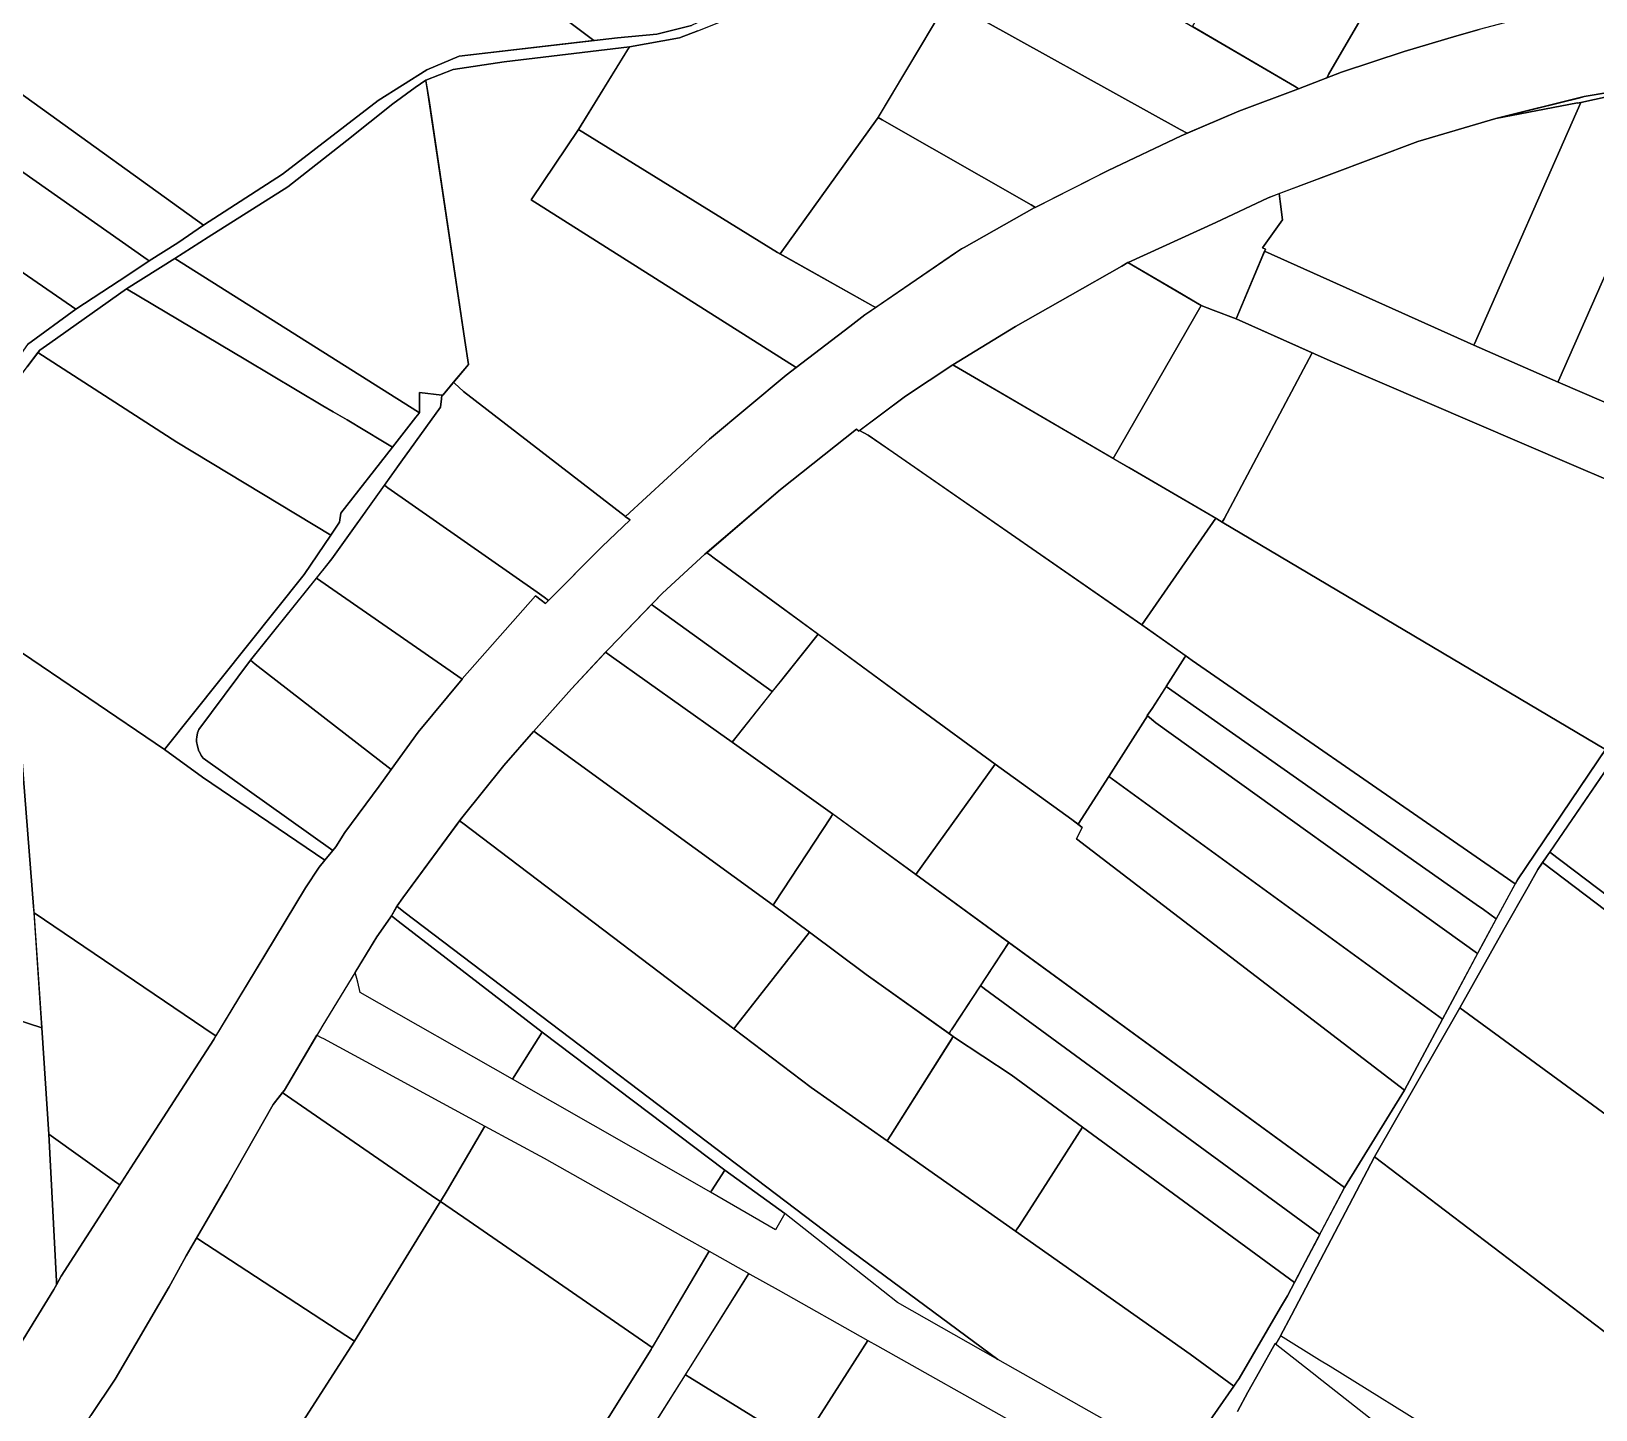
# Model space of a CAD drawing. Header units: metres. Extents: x 3 to 1005126, y 39 to 4383651.
# Drawn here: x 490361.7 to 490744.4, y 4371858.5 to 4372195.6 of the extents above; entities that cross this region are included whole.
import ezdxf

# ---------------------------------------------------------------- set-up
doc = ezdxf.new("R2010")
doc.units = ezdxf.units.M
doc.header["$MEASUREMENT"] = 0
doc.layers.add('TM_Llucmajor', color=7, linetype='Continuous')

msp = doc.modelspace()

# ---------------------------------------------------------------- linework, layer by layer
at = {"layer": 'TM_Llucmajor', "linetype": 'Continuous', "flags": 128}
for points in [[(490274.23, 4372245.65), (490276.61, 4372255.26), (490328.6, 4372319.4), (490331.07, 4372317.59), (490436.55, 4372240.5), (490499.3, 4372193.31), (490466.34, 4372189.53), (490458.5, 4372186.2), (490446.57, 4372178.64), (490423.12, 4372160.67), (490403.85, 4372148.16), (490273.38, 4372242.2), (490274.23, 4372245.65)], [(490678.98, 4372184.96), (490678.57, 4372184.2), (490671.68, 4372181.55), (490670.85, 4372182.07), (490670.67, 4372182.18), (490647.31, 4372195.85), (490645.75, 4372196.76), (490684.81, 4372264.98), (490686.02, 4372263.74), (490689.02, 4372260.65), (490710.17, 4372238.52), (490678.99, 4372184.99), (490678.98, 4372184.96)], [(490438.69, 4372244.49), (490445.19, 4372254.61), (490446.71, 4372253.56), (490490.88, 4372222.91), (490493.03, 4372221.29), (490493.09, 4372221.37), (490525.62, 4372198.15), (490524.59, 4372197.66), (490523.18, 4372196.99), (490514.69, 4372194.87), (490505.1, 4372193.97), (490500.88, 4372193.49), (490499.3, 4372193.31), (490437.13, 4372240.08), (490436.27, 4372240.71), (490438.69, 4372244.49)], [(490273.38, 4372242.2), (490403.85, 4372148.16), (490397.52, 4372143.89), (490390.51, 4372139.48), (490390.06, 4372139.8), (490269.08, 4372224.82), (490273.38, 4372242.2)], [(490568.64, 4372174.15), (490544.88, 4372141.19), (490544.27, 4372141.53), (490495.54, 4372171.57), (490508.04, 4372191.77), (490520.26, 4372193.99), (490524.78, 4372195.73), (490530.33, 4372197.87), (490543.07, 4372207.84), (490554.37, 4372223.45), (490561.12, 4372236.3), (490563.84, 4372242.06), (490563.99, 4372242.5), (490564.64, 4372241.86), (490564.62, 4372241.8), (490576.78, 4372229.51), (490590.78, 4372215.36), (490592.32, 4372213.88), (490568.64, 4372174.15)], [(490678.98, 4372184.96), (490678.99, 4372184.99), (490710.17, 4372238.52), (490711.68, 4372236.93), (490738.81, 4372206.82), (490740.2, 4372205.28), (490740.25, 4372205.13), (490740.56, 4372204.19), (490740.66, 4372203.68), (490740.72, 4372203.05), (490740.69, 4372201.9), (490740.66, 4372201.68), (490740.65, 4372201.64), (490739.35, 4372201.29), (490735.19, 4372200.67), (490731.02, 4372200.05), (490715.86, 4372196.05), (490710.44, 4372194.46), (490697.52, 4372190.67), (490682.19, 4372185.59), (490678.57, 4372184.2), (490678.98, 4372184.96)], [(490372.59, 4372127.62), (490336.22, 4372152.63), (490333.84, 4372154.46), (490265.19, 4372207.07), (490269.08, 4372224.82), (490390.06, 4372139.8), (490390.51, 4372139.48), (490385.34, 4372135.97), (490372.59, 4372127.62)], [(490671.68, 4372181.55), (490657.09, 4372176.07), (490644.48, 4372170.64), (490642.76, 4372171.57), (490586.59, 4372202.68), (490585.88, 4372203.07), (490592.32, 4372213.88), (490598.78, 4372224.25), (490599.1, 4372224.06), (490601.96, 4372222.39), (490670.67, 4372182.18), (490670.85, 4372182.07), (490671.68, 4372181.55)], [(490333.42, 4372075.47), (490298.94, 4372108.11), (490298.34, 4372108.7), (490253.51, 4372152.49), (490255.89, 4372163.26), (490265.19, 4372207.07), (490333.84, 4372154.46), (490336.22, 4372152.63), (490372.59, 4372127.62), (490360.81, 4372119.01), (490353.33, 4372108.55), (490342.75, 4372094.82), (490339.38, 4372089.43), (490336.29, 4372083.18), (490333.42, 4372075.47)], [(490642.76, 4372171.57), (490644.48, 4372170.64), (490642.96, 4372169.99), (490625.12, 4372161.53), (490607.37, 4372152.54), (490606.29, 4372153.18), (490569.86, 4372173.95), (490568.86, 4372174.52), (490585.88, 4372203.07), (490586.59, 4372202.68), (490642.76, 4372171.57)], [(490507.09, 4372076.91), (490467.47, 4372107.53), (490465.19, 4372109.58), (490465, 4372109.76), (490468.64, 4372114.14), (490467.77, 4372119.97), (490458.64, 4372181.1), (490458.22, 4372183.63), (490464.88, 4372186.27), (490477.4, 4372188.12), (490508.04, 4372191.77), (490507.58, 4372191.02), (490495.54, 4372171.57), (490484.02, 4372154.38), (490548.79, 4372113.34), (490546.36, 4372111.47), (490527.62, 4372095.85), (490507.09, 4372076.91)], [(490456.64, 4372106.18), (490456.64, 4372102.3), (490456.4, 4372102.48), (490396.79, 4372140.06), (490404.98, 4372145.22), (490424.49, 4372157.52), (490438.87, 4372168.92), (490450.18, 4372177.89), (490455.63, 4372181.83), (490458.22, 4372183.63), (490458.25, 4372183.43), (490458.64, 4372181.1), (490459, 4372178.7), (490467.77, 4372119.97), (490468.64, 4372114.14), (490462.34, 4372106.57), (490462.1, 4372106.6), (490456.64, 4372107.22), (490456.64, 4372106.18)], [(490757.03, 4372181.24), (490758.45, 4372180.73), (490763.24, 4372178.53), (490763.77, 4372178.28), (490764.7, 4372177.86), (490765.09, 4372177.68), (490764.98, 4372177.44), (490763.24, 4372173.47), (490735.29, 4372110.09), (490735.16, 4372109.79), (490714.57, 4372118.86), (490714.71, 4372119.18), (490740.7, 4372178.22), (490750.73, 4372180.39), (490757.03, 4372181.24)], [(490587.8, 4372141.4), (490568.25, 4372128.06), (490567.64, 4372128.35), (490544.88, 4372141.19), (490568.64, 4372174.15), (490568.86, 4372174.52), (490569.86, 4372173.95), (490606.29, 4372153.18), (490607.37, 4372152.54), (490607.04, 4372152.38), (490589.89, 4372142.75), (490589.28, 4372142.41), (490587.8, 4372141.4)], [(490740.7, 4372178.22), (490714.71, 4372119.18), (490714.57, 4372118.86), (490663.39, 4372141.83), (490663.58, 4372142.28), (490662.86, 4372142.6), (490667.75, 4372149.45), (490667.19, 4372153.94), (490666.95, 4372155.89), (490679.18, 4372160.53), (490700.84, 4372168.62), (490719.97, 4372174.24), (490739.95, 4372178.08), (490739.94, 4372178.05), (490740.7, 4372178.22)], [(490735.29, 4372110.09), (490763.24, 4372173.47), (490764.98, 4372177.44), (490765.09, 4372177.68), (490770.25, 4372171.7), (490772.06, 4372168.79), (490773.4, 4372165.77), (490773.59, 4372163.15), (490773.53, 4372162.33), (490772.69, 4372152.34), (490772.69, 4372152.07), (490770.54, 4372130.31), (490768.97, 4372117.43), (490768.04, 4372103.13), (490767.57, 4372096.43), (490767.54, 4372096.28), (490767.53, 4372095.86), (490735.16, 4372109.79), (490735.29, 4372110.09)], [(490567.64, 4372128.35), (490568.25, 4372128.06), (490565.58, 4372126.23), (490561.9, 4372123.41), (490548.79, 4372113.34), (490484.02, 4372154.38), (490495.54, 4372171.57), (490544.27, 4372141.53), (490567.64, 4372128.35)], [(490667.19, 4372153.94), (490667.75, 4372149.45), (490662.86, 4372142.6), (490663.58, 4372142.28), (490656.44, 4372125.26), (490650.82, 4372127.41), (490647.89, 4372128.53), (490641.66, 4372132.17), (490629.95, 4372139.02), (490629.98, 4372139.04), (490651.42, 4372148.8), (490664.22, 4372154.86), (490666.95, 4372155.89), (490667.19, 4372153.94)], [(490396.79, 4372140.06), (490456.4, 4372102.48), (490456.64, 4372102.3), (490456.59, 4372102.24), (490455.77, 4372101.19), (490450.06, 4372093.91), (490447.64, 4372095.37), (490438.98, 4372100.6), (490435.52, 4372102.55), (490433.05, 4372104.02), (490414.17, 4372115.26), (490385, 4372132.62), (490396.79, 4372140.06)], [(490767.53, 4372095.86), (490767.04, 4372077.4), (490738.48, 4372089.65), (490679.38, 4372115), (490656.44, 4372125.26), (490663.39, 4372141.83), (490714.57, 4372118.86), (490735.16, 4372109.79), (490767.53, 4372095.86)], [(490629.95, 4372139.02), (490647.89, 4372128.53), (490626.35, 4372091.14), (490589.5, 4372112.66), (490587.57, 4372113.79), (490587.13, 4372114.01), (490602.42, 4372123.42), (490615.83, 4372131.01), (490628.44, 4372138.16), (490629.95, 4372139.02)], [(490397.34, 4372095.12), (490363.28, 4372117), (490363.76, 4372117.64), (490366.21, 4372119.29), (490385, 4372132.62), (490414.17, 4372115.26), (490433.05, 4372104.02), (490435.52, 4372102.55), (490438.98, 4372100.6), (490447.64, 4372095.37), (490450.06, 4372093.91), (490437.43, 4372077.77), (490437.1, 4372075.55), (490434.96, 4372072.39), (490397.34, 4372095.12)], [(490656.44, 4372125.26), (490675.05, 4372116.94), (490653.46, 4372076.39), (490653.03, 4372075.55), (490651.66, 4372076.36), (490630.18, 4372088.9), (490626.35, 4372091.14), (490647.89, 4372128.53), (490650.82, 4372127.41), (490656.44, 4372125.26)], [(490362.61, 4372116.09), (490363.28, 4372117), (490397.34, 4372095.12), (490434.96, 4372072.39), (490428.44, 4372062.74), (490394.32, 4372019.95), (490357.24, 4372045.08), (490331.8, 4372062.31), (490331.86, 4372062.44), (490333.04, 4372065.76), (490335.72, 4372073.3), (490339.66, 4372083.46), (490347.48, 4372095.61), (490360.7, 4372113.5), (490362.61, 4372116.09)], [(490564.3, 4372097.94), (490575.58, 4372106.4), (490587.13, 4372114.01), (490587.57, 4372113.79), (490589.5, 4372112.66), (490651.42, 4372076.5), (490633.39, 4372050.42), (490566.45, 4372096.82), (490564.3, 4372097.94)], [(490767.56, 4372068.15), (490766.38, 4372059.6), (490762.35, 4372047.14), (490747.09, 4372020.47), (490746.76, 4372019.98), (490653.03, 4372075.55), (490653.46, 4372076.39), (490675.05, 4372116.94), (490679.38, 4372115), (490738.48, 4372089.65), (490767.04, 4372077.4), (490767.56, 4372068.15)], [(490507.3, 4372076.65), (490508.2, 4372076.09), (490501.27, 4372069.54), (490488.23, 4372056.39), (490487.13, 4372057.22), (490485.44, 4372058.46), (490448.92, 4372083.96), (490448.07, 4372084.56), (490452.13, 4372090.25), (490461.82, 4372103.67), (490462.01, 4372105.67), (490462.1, 4372106.6), (490462.34, 4372106.57), (490465, 4372109.76), (490465.19, 4372109.58), (490467.47, 4372107.53), (490507.09, 4372076.91), (490507.01, 4372076.83), (490507.3, 4372076.65)], [(490433.49, 4371992.87), (490403.61, 4372013.2), (490394.32, 4372019.95), (490428.44, 4372062.74), (490434.96, 4372072.39), (490437.1, 4372075.55), (490437.43, 4372077.77), (490450.06, 4372093.91), (490455.77, 4372101.19), (490456.59, 4372102.24), (490456.64, 4372102.3), (490456.64, 4372106.18), (490456.64, 4372107.22), (490462.1, 4372106.6), (490462.01, 4372105.67), (490461.82, 4372103.67), (490452.13, 4372090.25), (490435.24, 4372066.57), (490415.37, 4372041.79), (490402.7, 4372024.85), (490402.38, 4372024.05), (490402.17, 4372023), (490402.13, 4372022.49), (490402.15, 4372021.92), (490402.34, 4372020.73), (490402.72, 4372019.58), (490402.83, 4372019.34), (490403.28, 4372018.51), (490403.78, 4372017.85), (490435.45, 4371995.25), (490433.49, 4371992.87)], [(490564.12, 4372097.81), (490564.3, 4372097.94), (490566.45, 4372096.82), (490572.61, 4372092.55), (490633.39, 4372050.42), (490644.09, 4372042.84), (490643.88, 4372042.51), (490635.86, 4372029.96), (490634.62, 4372028.25), (490634.71, 4372028.17), (490625.24, 4372013.36), (490617.76, 4372001.65), (490616.21, 4372002.87), (490597.46, 4372016.38), (490578.33, 4372030.4), (490544.78, 4372055.01), (490528.75, 4372066.76), (490527.68, 4372067.55), (490526.94, 4372068.08), (490544.97, 4372083.52), (490563.56, 4372098.31), (490564.12, 4372097.81)], [(490487.13, 4372057.22), (490488.23, 4372056.39), (490487.48, 4372055.64), (490486.41, 4372056.47), (490485.07, 4372057.51), (490467.13, 4372037.2), (490467.07, 4372037.12), (490431.49, 4372061.89), (490433.07, 4372063.86), (490435.24, 4372066.57), (490448.07, 4372084.56), (490448.92, 4372083.96), (490485.44, 4372058.46), (490487.13, 4372057.22)], [(490714.08, 4371994.4), (490645.69, 4372041.72), (490644.77, 4372042.36), (490633.39, 4372050.42), (490651.42, 4372076.5), (490651.66, 4372076.36), (490653.03, 4372075.55), (490746.76, 4372019.98), (490725.21, 4371988.11), (490724.65, 4371987.08), (490721.72, 4371989.11), (490714.08, 4371994.4)], [(490527.68, 4372067.55), (490528.75, 4372066.76), (490544.78, 4372055.01), (490554.15, 4372048.13), (490545.21, 4372036.93), (490542.96, 4372034.11), (490514.88, 4372054.33), (490513.39, 4372055.39), (490516.07, 4372058.16), (490526.5, 4372067.71), (490526.94, 4372068.08), (490527.68, 4372067.55)], [(490357.24, 4372045.08), (490362.28, 4371981.57), (490364.3, 4371951.9), (490304.97, 4371971.15), (490304.73, 4371984.65), (490306.02, 4371996.52), (490307.78, 4372001.49), (490311.02, 4372011.05), (490313.52, 4372017.04), (490319.15, 4372030.54), (490326.58, 4372049.89), (490331.8, 4372062.31), (490357.24, 4372045.08)], [(490449.74, 4372015.03), (490416.44, 4372040.81), (490415.37, 4372041.79), (490431.49, 4372061.89), (490467.07, 4372037.12), (490456.38, 4372024.22), (490449.74, 4372015.03)], [(490514.88, 4372054.33), (490542.96, 4372034.11), (490533.12, 4372021.77), (490529.81, 4372024.14), (490503.61, 4372042.68), (490502.17, 4372043.74), (490502.96, 4372044.58), (490513.39, 4372055.39), (490514.88, 4372054.33)], [(490418.82, 4371969.62), (490406.89, 4371949.9), (490406.48, 4371950.15), (490362.39, 4371980.02), (490362.28, 4371981.57), (490357.24, 4372045.08), (490394.32, 4372019.95), (490403.61, 4372013.2), (490433.49, 4371992.87), (490432.09, 4371991.17), (490428.78, 4371986.09), (490418.82, 4371969.62)], [(490557.72, 4372004.24), (490533.12, 4372021.77), (490554.15, 4372048.13), (490578.33, 4372030.4), (490597.46, 4372016.38), (490578.1, 4371989.36), (490557.72, 4372004.24)], [(490435.45, 4371995.25), (490403.78, 4372017.85), (490403.28, 4372018.51), (490402.83, 4372019.34), (490402.72, 4372019.58), (490402.34, 4372020.73), (490402.15, 4372021.92), (490402.13, 4372022.49), (490402.17, 4372023), (490402.38, 4372024.05), (490402.7, 4372024.85), (490415.37, 4372041.79), (490416.44, 4372040.81), (490449.74, 4372015.03), (490446.79, 4372010.96), (490438.39, 4371999.66), (490436.19, 4371996.13), (490435.45, 4371995.25)], [(490503.61, 4372042.68), (490529.81, 4372024.14), (490533.12, 4372021.77), (490557.72, 4372004.24), (490557.81, 4372004.18), (490557.17, 4372003.22), (490543.56, 4371982.52), (490543.16, 4371981.9), (490485.97, 4372023.47), (490484.64, 4372024.45), (490493.85, 4372034.82), (490502.17, 4372043.74), (490503.61, 4372042.68)], [(490708.04, 4371987.04), (490639.29, 4372035.33), (490643.88, 4372042.51), (490644.09, 4372042.84), (490644.77, 4372042.36), (490645.69, 4372041.72), (490714.08, 4371994.4), (490721.72, 4371989.11), (490724.65, 4371987.08), (490720.04, 4371978.55), (490716.89, 4371980.81), (490715.12, 4371982.05), (490708.04, 4371987.04)], [(490639.12, 4372035.06), (490639.29, 4372035.33), (490708.04, 4371987.04), (490715.12, 4371982.05), (490716.89, 4371980.81), (490720.04, 4371978.55), (490716.92, 4371972.78), (490715.46, 4371970.02), (490636.74, 4372026.47), (490634.62, 4372028.25), (490635.86, 4372029.96), (490639.12, 4372035.06)], [(490634.71, 4372028.17), (490636.74, 4372026.47), (490715.46, 4371970.02), (490709.38, 4371958.53), (490706.92, 4371953.98), (490625.24, 4372013.36), (490634.71, 4372028.17)], [(490485.97, 4372023.47), (490543.16, 4371981.9), (490552.07, 4371975.25), (490534.26, 4371952.62), (490533.55, 4371951.61), (490467.26, 4372001.93), (490466.47, 4372002.49), (490467.04, 4372003.26), (490477.28, 4372016.06), (490484.55, 4372024.34), (490484.64, 4372024.45), (490485.97, 4372023.47)], [(490808.68, 4371937.71), (490733.11, 4371994.86), (490750.78, 4372020.63), (490752.24, 4372019.65), (490760.77, 4372013.93), (490761.09, 4372013.72), (490764.08, 4372011.74), (490828.73, 4371968.88), (490808.68, 4371937.71)], [(490682.89, 4371912.87), (490578.1, 4371989.36), (490597.46, 4372016.38), (490616.21, 4372002.87), (490618.79, 4372000.84), (490617.38, 4371998.08), (490697.56, 4371936.65), (490682.89, 4371912.87)], [(490625.24, 4372013.36), (490706.92, 4371953.98), (490697.56, 4371936.65), (490617.38, 4371998.08), (490618.79, 4372000.84), (490617.76, 4372001.65), (490625.24, 4372013.36)], [(490467.26, 4372001.93), (490533.55, 4371951.61), (490552.46, 4371937.26), (490571.03, 4371924.21), (490602.46, 4371902.12), (490645.21, 4371872.07), (490655.86, 4371864.28), (490643.56, 4371846.59), (490642.83, 4371845.53), (490598.16, 4371870.8), (490560.58, 4371898.57), (490452.86, 4371980.27), (490451.12, 4371981.64), (490451.17, 4371981.75), (490452.55, 4371983.67), (490466.47, 4372002.49), (490467.26, 4372001.93)], [(490543.56, 4371982.52), (490557.17, 4372003.22), (490557.81, 4372004.18), (490578.1, 4371989.36), (490600.83, 4371972.77), (490600.67, 4371972.53), (490586.81, 4371951.4), (490586.66, 4371951.19), (490586.2, 4371950.46), (490565.89, 4371964.93), (490552.07, 4371975.25), (490543.16, 4371981.9), (490543.56, 4371982.52)], [(490854.71, 4371937.53), (490846.98, 4371904.6), (490816.67, 4371927.6), (490804.06, 4371937.17), (490731.38, 4371992.34), (490733.11, 4371994.86), (490808.68, 4371937.71), (490828.73, 4371968.88), (490830.79, 4371967.51), (490858.07, 4371949.39), (490854.71, 4371937.53)], [(490804.06, 4371937.17), (490784.86, 4371902.88), (490711.13, 4371956.79), (490721.9, 4371975.9), (490727.81, 4371986.38), (490730.18, 4371990.59), (490731.38, 4371992.34), (490804.06, 4371937.17)], [(490406.48, 4371950.15), (490406.89, 4371949.9), (490406.34, 4371949), (490386.83, 4371918.82), (490383.39, 4371913.48), (490382.62, 4371913.98), (490366.03, 4371925.85), (490364.3, 4371951.9), (490362.39, 4371980.02), (490406.48, 4371950.15)], [(490452.86, 4371980.27), (490560.58, 4371898.57), (490598.16, 4371870.8), (490573.56, 4371884.72), (490566.57, 4371890.24), (490546.02, 4371906.47), (490531.36, 4371917.08), (490486.68, 4371950.86), (490451.45, 4371978), (490449.79, 4371979.25), (490451.12, 4371981.64), (490452.86, 4371980.27)], [(490451.45, 4371978), (490486.68, 4371950.86), (490479.38, 4371939.36), (490442.19, 4371960.53), (490441.57, 4371963.03), (490440.94, 4371965.45), (490446.26, 4371974.17), (490449.53, 4371978.79), (490449.79, 4371979.25), (490451.45, 4371978)], [(490534.26, 4371952.62), (490552.07, 4371975.25), (490565.89, 4371964.93), (490587.23, 4371949.73), (490586.89, 4371949.2), (490571.94, 4371925.65), (490571.03, 4371924.21), (490552.46, 4371937.26), (490533.55, 4371951.61), (490534.26, 4371952.62)], [(490600.83, 4371972.77), (490682.89, 4371912.87), (490677.16, 4371901.91), (490677.01, 4371901.62), (490676.86, 4371901.33), (490594.86, 4371961.42), (490594.34, 4371961.8), (490593.86, 4371962.14), (490600.67, 4371972.53), (490600.83, 4371972.77)], [(490601.4, 4371940.37), (490587.53, 4371949.51), (490587.23, 4371949.73), (490586.2, 4371950.46), (490586.66, 4371951.19), (490586.81, 4371951.4), (490593.86, 4371962.14), (490594.34, 4371961.8), (490594.86, 4371961.42), (490676.86, 4371901.33), (490672.59, 4371893.15), (490671.93, 4371891.92), (490670.72, 4371889.64), (490618.87, 4371927.56), (490601.4, 4371940.37)], [(490834.82, 4371864.68), (490834.98, 4371864.55), (490832.97, 4371857.59), (490830.01, 4371847.37), (490822.3, 4371822.22), (490849.26, 4371808.1), (490847.52, 4371801.22), (490847.42, 4371800.83), (490847.34, 4371800.89), (490846.56, 4371801.49), (490690.23, 4371920.31), (490711.13, 4371956.79), (490784.86, 4371902.88), (490834.82, 4371864.68)], [(490432.64, 4371949.52), (490433.15, 4371949.26), (490472.64, 4371927.84), (490463.4, 4371912.06), (490461.77, 4371909.41), (490460.65, 4371910.18), (490424.42, 4371935.16), (490423.6, 4371935.72), (490423.15, 4371936.03), (490423.61, 4371936.62), (490431.59, 4371950.07), (490432.64, 4371949.52)], [(490527.87, 4371911.68), (490518.91, 4371916.86), (490479.38, 4371939.36), (490486.68, 4371950.86), (490531.36, 4371917.08), (490528.11, 4371912.05), (490527.87, 4371911.68)], [(490603.23, 4371903.28), (490602.99, 4371902.95), (490603, 4371902.94), (490602.46, 4371902.12), (490571.03, 4371924.21), (490571.94, 4371925.65), (490587.23, 4371949.73), (490587.53, 4371949.51), (490601.4, 4371940.37), (490618.87, 4371927.56), (490606.54, 4371908.35), (490603.23, 4371903.28)], [(490423.6, 4371935.72), (490424.42, 4371935.16), (490460.65, 4371910.18), (490461.77, 4371909.41), (490461.48, 4371908.94), (490440.77, 4371875.23), (490402.41, 4371900.27), (490402.1, 4371900.47), (490409.68, 4371913.45), (490420.91, 4371933.1), (490423.15, 4371936.03), (490423.6, 4371935.72)], [(490383.39, 4371913.48), (490378.31, 4371905.59), (490369.03, 4371891.17), (490367.87, 4371889.07), (490367.88, 4371889.89), (490366.03, 4371925.85), (490382.62, 4371913.98), (490383.39, 4371913.48)], [(490513.58, 4371873.69), (490468.81, 4371904.56), (490461.77, 4371909.41), (490463.4, 4371912.06), (490472.64, 4371927.84), (490487.13, 4371919.98), (490521.09, 4371900.87), (490527.52, 4371897.25), (490513.58, 4371873.69)], [(490603.23, 4371903.28), (490606.54, 4371908.35), (490618.87, 4371927.56), (490670.72, 4371889.64), (490668.95, 4371886.32), (490667.28, 4371883.46), (490657.16, 4371866.14), (490656.51, 4371865.21), (490655.86, 4371864.28), (490645.21, 4371872.07), (490602.46, 4371902.12), (490603, 4371902.94), (490602.99, 4371902.95), (490603.23, 4371903.28)], [(490676.83, 4371870.63), (490667.29, 4371876.56), (490669.95, 4371881.63), (490690.23, 4371920.31), (490846.56, 4371801.49), (490847.34, 4371800.89), (490847.42, 4371800.83), (490847.16, 4371800.36), (490845.19, 4371797.01), (490844.13, 4371795.22), (490842.38, 4371792.25), (490839.99, 4371788.19), (490837.8, 4371784.48), (490835.98, 4371781.39), (490834.23, 4371778.4), (490830.03, 4371780.9), (490827.77, 4371776.87), (490707.23, 4371851.74), (490679.39, 4371869.04), (490676.83, 4371870.63)], [(490543.74, 4371902.51), (490527.87, 4371911.68), (490528.11, 4371912.05), (490531.36, 4371917.08), (490546.02, 4371906.47), (490544.06, 4371903.07), (490543.74, 4371902.51)], [(490461.48, 4371908.94), (490461.77, 4371909.41), (490468.81, 4371904.56), (490513.58, 4371873.69), (490513.3, 4371873.22), (490499.6, 4371851.39), (490466.55, 4371800.34), (490458.07, 4371787.24), (490443.12, 4371798.4), (490408.14, 4371824.51), (490440.77, 4371875.23), (490461.48, 4371908.94)], [(490397.69, 4371892.66), (490399.56, 4371896.12), (490402.1, 4371900.47), (490402.41, 4371900.27), (490440.77, 4371875.23), (490408.14, 4371824.51), (490378.94, 4371846.31), (490372.98, 4371850.77), (490372.61, 4371851.04), (490376.31, 4371857.07), (490382.26, 4371866), (490395.47, 4371888.56), (490395.86, 4371889.28), (490397.69, 4371892.66)], [(490513.3, 4371873.22), (490527.52, 4371897.25), (490537.26, 4371891.77), (490508.12, 4371845.5), (490499.6, 4371851.39), (490513.3, 4371873.22)], [(490549.83, 4371849.66), (490522.82, 4371866.36), (490521.7, 4371867.06), (490537.26, 4371891.77), (490537.45, 4371891.66), (490544.37, 4371887.77), (490566.29, 4371875.44), (490549.83, 4371849.66)], [(490603.06, 4371854.64), (490592.37, 4371837.43), (490592.1, 4371837.61), (490585.24, 4371827.21), (490584.21, 4371825.47), (490582.94, 4371823.33), (490546.26, 4371844.06), (490547.78, 4371846.44), (490549.83, 4371849.66), (490566.29, 4371875.44), (490568.69, 4371874.09), (490602.86, 4371854.86), (490603.06, 4371854.64)], [(490530.29, 4371818.95), (490502.55, 4371836.8), (490504.17, 4371839.34), (490508.12, 4371845.5), (490521.7, 4371867.06), (490522.82, 4371866.36), (490549.83, 4371849.66), (490531.36, 4371820.72), (490531.4, 4371820.69), (490530.29, 4371818.95)]]:
    msp.add_lwpolyline(points, close=True, dxfattribs=at)
for points in [[(490351.46, 4371862.35), (490367.19, 4371887.85), (490369.03, 4371891.17), (490378.31, 4371905.59), (490386.83, 4371918.82), (490406.34, 4371949), (490418.82, 4371969.62), (490428.78, 4371986.09), (490432.09, 4371991.17), (490433.49, 4371992.87), (490435.45, 4371995.25), (490436.19, 4371996.13), (490438.39, 4371999.66), (490446.79, 4372010.96), (490449.74, 4372015.03), (490456.38, 4372024.22), (490467.07, 4372037.12), (490467.13, 4372037.2), (490485.07, 4372057.51), (490486.41, 4372056.47), (490487.48, 4372055.64), (490501.27, 4372069.54), (490508.2, 4372076.09), (490507.3, 4372076.65), (490507.01, 4372076.83), (490507.09, 4372076.91), (490527.62, 4372095.85), (490546.36, 4372111.47), (490548.79, 4372113.34), (490561.9, 4372123.41), (490565.58, 4372126.23), (490587.8, 4372141.4), (490589.28, 4372142.41), (490589.89, 4372142.75), (490607.04, 4372152.38), (490625.12, 4372161.53), (490642.96, 4372169.99), (490657.09, 4372176.07), (490671.68, 4372181.55), (490682.19, 4372185.59), (490697.52, 4372190.67), (490710.44, 4372194.46), (490715.86, 4372196.05)], [(490524.78, 4372195.73), (490520.26, 4372193.99), (490508.04, 4372191.77), (490477.4, 4372188.12), (490464.88, 4372186.27), (490458.22, 4372183.63), (490455.63, 4372181.83), (490450.18, 4372177.89), (490438.87, 4372168.92), (490424.49, 4372157.52), (490404.98, 4372145.22), (490396.79, 4372140.06), (490385, 4372132.62), (490366.21, 4372119.29), (490363.76, 4372117.64), (490360.7, 4372113.5)], [(490360.81, 4372119.01), (490372.59, 4372127.62), (490385.34, 4372135.97), (490390.51, 4372139.48), (490397.52, 4372143.89), (490403.85, 4372148.16), (490423.12, 4372160.67), (490446.57, 4372178.64), (490458.5, 4372186.2), (490466.34, 4372189.53), (490505.1, 4372193.97), (490514.69, 4372194.87), (490523.18, 4372196.99)], [(490759.44, 4372182.67), (490741.57, 4372179.62), (490719.97, 4372174.24), (490700.84, 4372168.62), (490679.18, 4372160.53), (490664.22, 4372154.86), (490651.42, 4372148.8), (490629.98, 4372139.04), (490629.95, 4372139.02), (490629.95, 4372139.02), (490628.44, 4372138.16), (490615.83, 4372131.01), (490602.42, 4372123.42), (490587.13, 4372114.01), (490575.58, 4372106.4), (490564.12, 4372097.81), (490563.56, 4372098.31), (490544.97, 4372083.52), (490526.5, 4372067.71), (490516.07, 4372058.16), (490502.96, 4372044.58), (490493.85, 4372034.82), (490484.55, 4372024.34), (490477.28, 4372016.06), (490467.04, 4372003.26), (490452.55, 4371983.67), (490451.17, 4371981.75), (490449.53, 4371978.79), (490446.26, 4371974.17), (490433.06, 4371952.56), (490423.61, 4371936.62), (490420.91, 4371933.1), (490409.68, 4371913.45), (490399.56, 4371896.12), (490397.69, 4371892.66), (490395.86, 4371889.28), (490395.47, 4371888.56), (490382.26, 4371866), (490376.31, 4371857.07)], [(490750.73, 4372180.39), (490740.7, 4372178.22), (490739.94, 4372178.05), (490739.95, 4372178.08), (490719.97, 4372174.24), (490740.49, 4372179.35), (490741.28, 4372179.55), (490741.57, 4372179.62), (490756.17, 4372182.11)], [(490643.56, 4371846.59), (490657.16, 4371866.14), (490667.28, 4371883.46), (490668.95, 4371886.32), (490672.59, 4371893.15), (490682.89, 4371912.87), (490697.56, 4371936.65), (490709.38, 4371958.53), (490716.92, 4371972.78), (490725.21, 4371988.11), (490747.09, 4372020.47)], [(490750.78, 4372020.63), (490730.18, 4371990.59), (490727.81, 4371986.38), (490721.9, 4371975.9), (490711.13, 4371956.79), (490690.23, 4371920.31), (490669.95, 4371881.63), (490667.29, 4371876.56), (490666.1, 4371874.59), (490666, 4371874.67), (490662.12, 4371867.84), (490659.25, 4371862.8), (490656.72, 4371858.09)], [(490304.97, 4371971.15), (490364.3, 4371951.9), (490366.03, 4371925.85), (490367.88, 4371889.89), (490367.88, 4371889.89), (490367.87, 4371889.07), (490367.19, 4371887.85), (490351.46, 4371862.35)], [(490656.72, 4371858.09), (490659.25, 4371862.8), (490662.12, 4371867.84), (490666, 4371874.67), (490674.99, 4371867.61), (490677.4, 4371865.71), (490703.64, 4371845.1)]]:
    msp.add_lwpolyline(points, dxfattribs=at)

doc.saveas('drawing.dxf')
